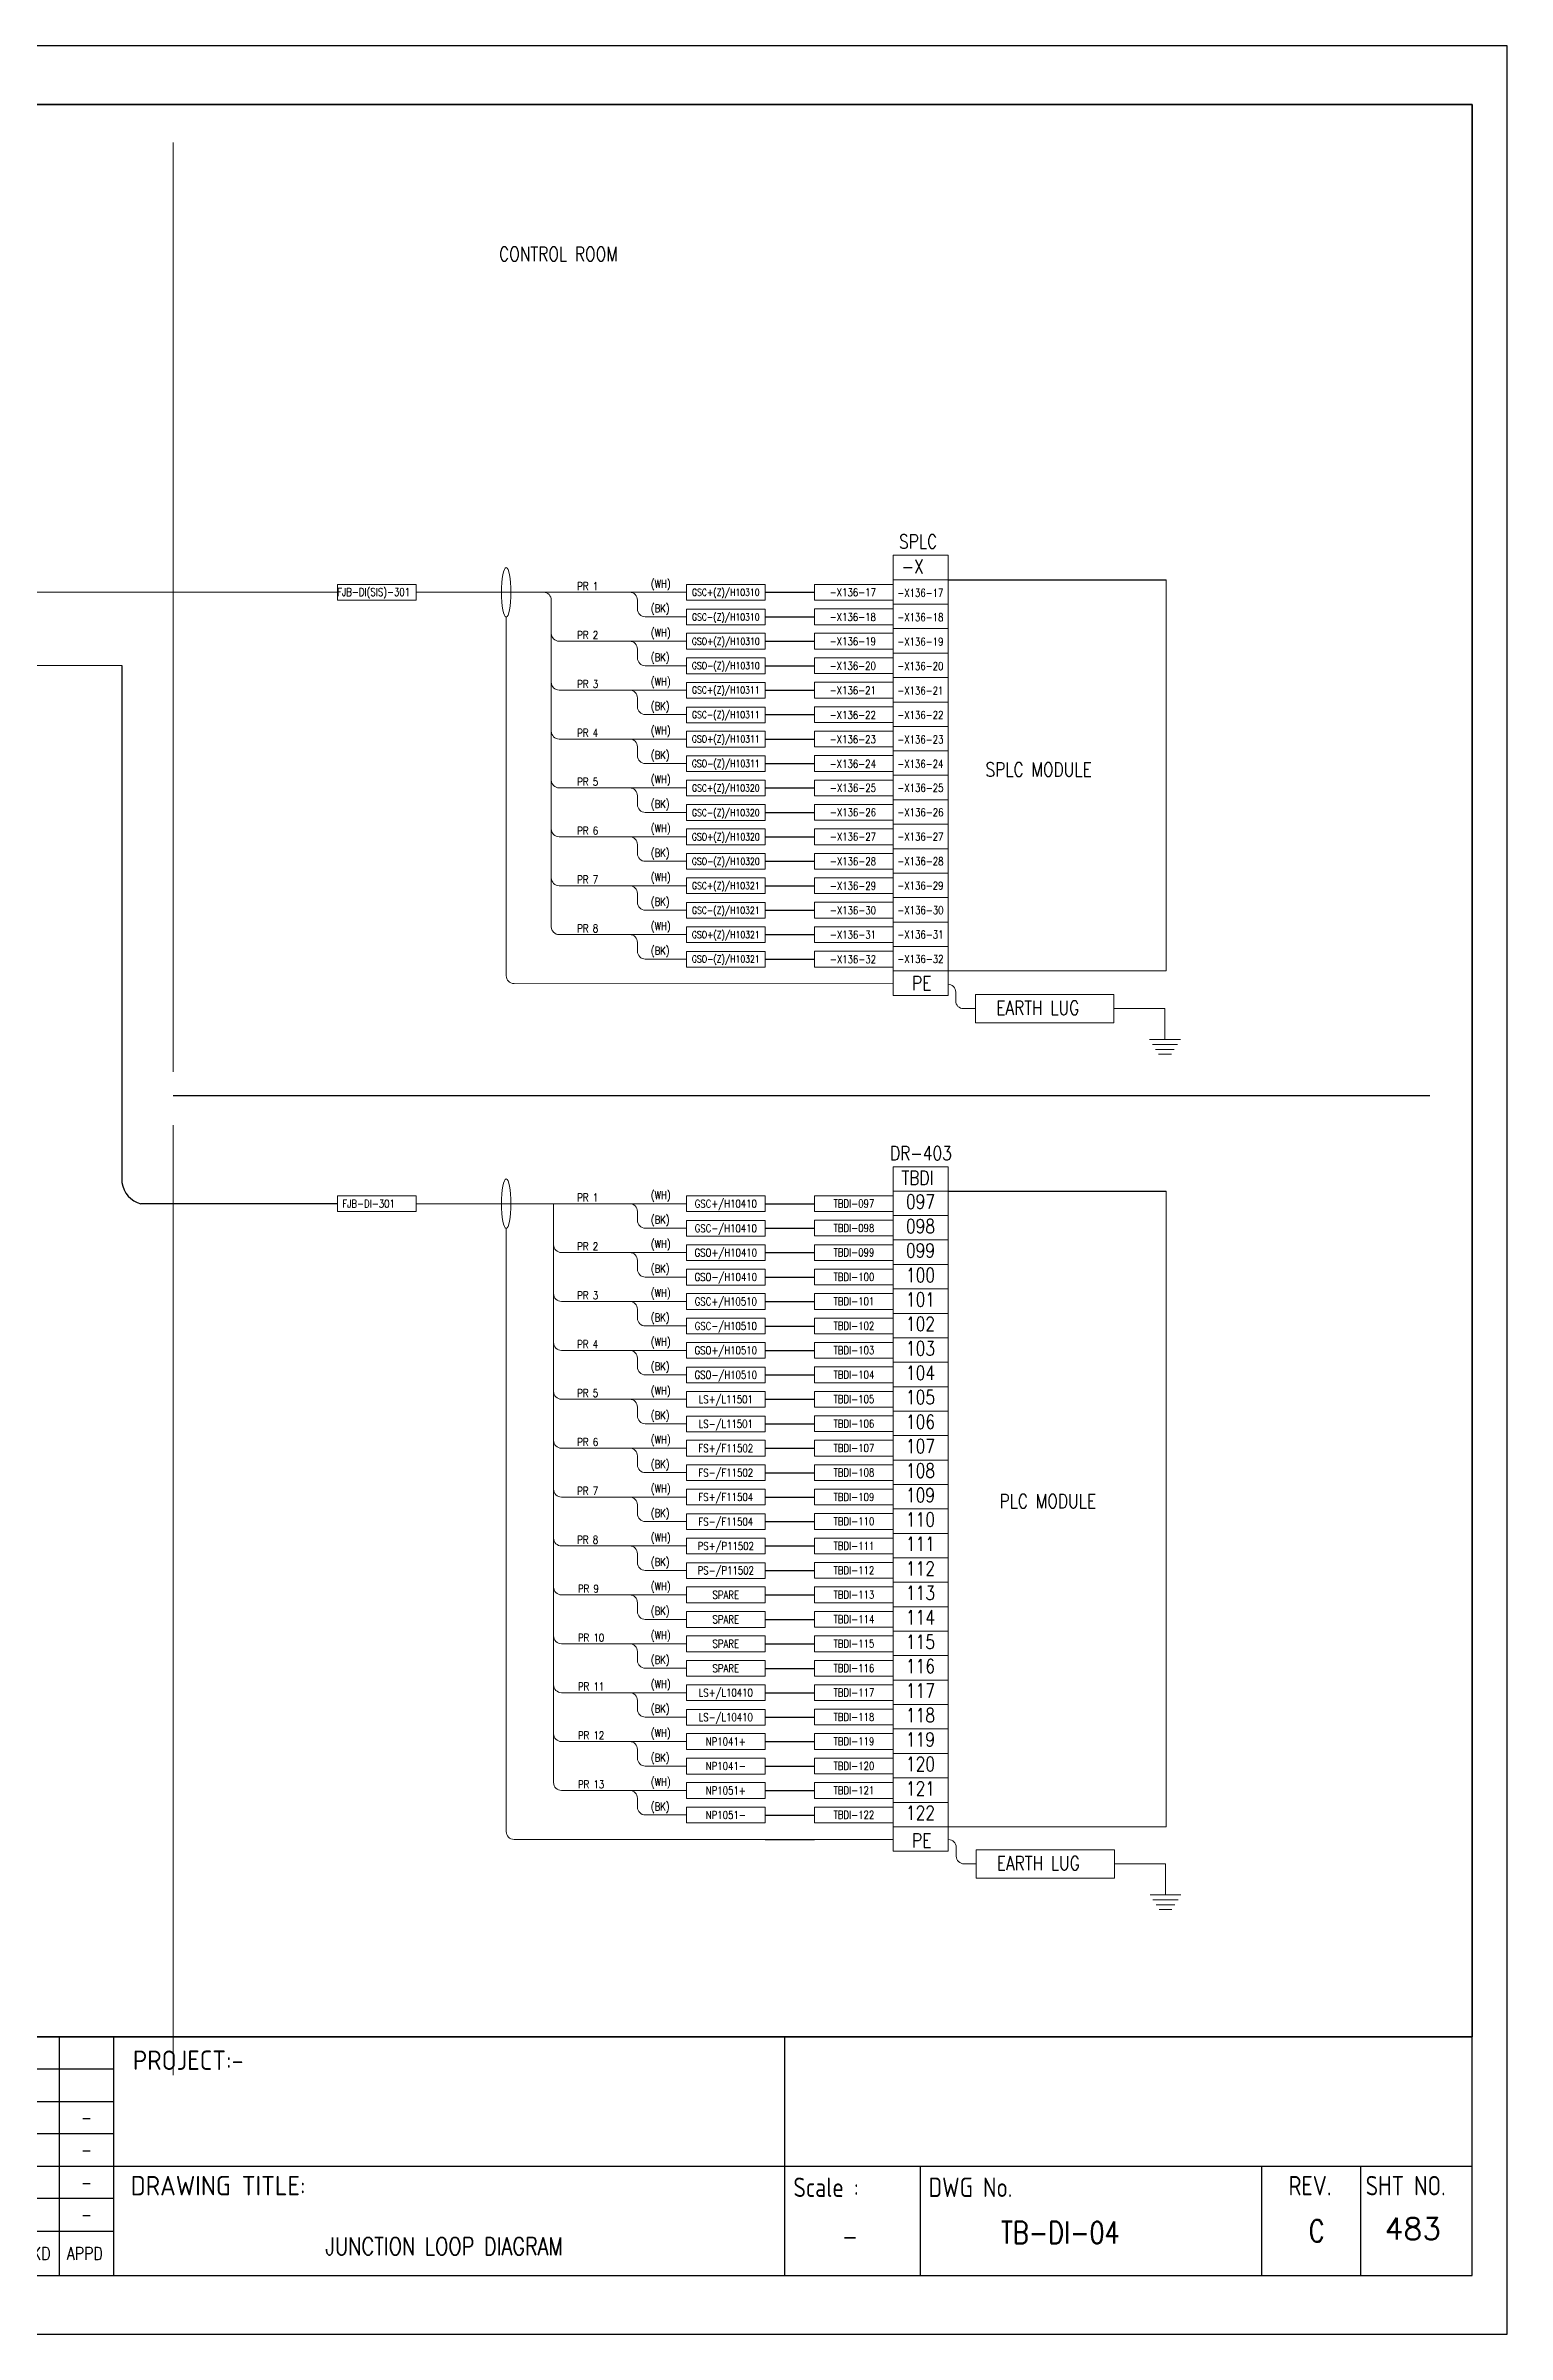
# Model space of a CAD drawing. Header units: millimetres. Extents: x -14942 to 24072, y -50285 to 2207.
# Drawn here: x 1256.9 to 1443.7, y -7411.4 to -7118.9 of the extents above; entities that cross this region are included whole.
import ezdxf
from ezdxf.enums import TextEntityAlignment as Align

# ---------------------------------------------------------------- set-up
doc = ezdxf.new("R2010")
doc.units = ezdxf.units.MM
doc.header["$MEASUREMENT"] = 0
doc.layers.get('0').update_dxf_attribs({"linetype": 'CONTINUOUS'})
for name, color, linetype in [('BEAM', 3, 'CONTINUOUS'), ('INSTRUMENT', 1, 'CONTINUOUS'), ('TEXT', 2, 'CONTINUOUS')]:
    doc.layers.add(name, color=color, linetype=linetype)
doc.styles.add('52049_PAPER A4$0$ISO Proportional', font='isocp.shx')
doc.styles.add('52049_PAPER A4$0$ROMANS', font='isocp.shx')
doc.styles.add('52049_PAPER A4$0$Romans-title', font='romans.shx')
doc.styles.add('ROMANS', font='romans')

# ---------------------------------------------------------------- blocks, each defined once
blk = doc.blocks.new('FJB')
at = {"color": 3}
for p, q in [((-415.5, 38.01), (-4.5, 38.01)), ((-185.05, 7.5), (-185.05, 38.01)), ((-178.16, 38.01), (-178.16, 7.5)), ((-92.38, 38.01), (-92.38, 7.5)), ((-178.16, 21.46), (-4.5, 21.46)), ((-75.06, 21.46), (-75.06, 7.5)), ((-31.4, 21.46), (-31.4, 7.5)), ((-18.75, 21.46), (-18.75, 7.5)), ((-265.75, 13.19), (-178.16, 13.19))]:
    blk.add_line(p, q, dxfattribs=at)
at = {"color": 7}
for p, q in [((-4.5, 38.01), (-96.38, 38.01)), ((-92.38, 38.01), (-92.38, 19.85))]:
    blk.add_line(p, q, dxfattribs=at)
at = {"color": 1}
for p, q in [((-178.16, 33.87), (-265.75, 33.87)), ((-265.75, 29.74), (-178.16, 29.74)), ((-178.16, 25.6), (-265.75, 25.6)), ((-265.75, 21.46), (-178.16, 21.46)), ((-178.16, 17.33), (-265.75, 17.33))]:
    blk.add_line(p, q, dxfattribs=at)
at = {"color": 7}
blk.add_lwpolyline([(0, 0), (0, 292.5), (-423, 292.5), (-423, 0)], close=True, dxfattribs=at)
blk.add_lwpolyline([(-415.5, 285), (-4.5, 285), (-4.5, 38.01), (-415.5, 38.01)], close=True)
at = {"color": 3}
blk.add_lwpolyline([(-4.5, 7.5), (-4.5, 285), (-415.5, 285), (-415.5, 7.5)], close=True, dxfattribs=at)
at = {"color": 2, "style": '52049_PAPER A4$0$ISO Proportional'}
for s, height, p in [('PROJECT:-', 2.482, (-168.61, 35.02)), ('DRAWING TITLE:', 2.4821, (-164.78, 18.99))]:
    blk.add_text(s, height=height, dxfattribs=at).set_placement(p, align=Align.MIDDLE_CENTER)
at = {"color": 2}
for s, height, style, width, p in [('-', 1.5, '52049_PAPER A4$0$Romans-title', 0.8, (-181.6, 27.67)), ('-', 1.5, '52049_PAPER A4$0$Romans-title', 0.8, (-181.6, 23.53)), ('-', 1.5, '52049_PAPER A4$0$Romans-title', 0.8, (-181.6, 19.39)), ('Scale :', 2.482, '52049_PAPER A4$0$ROMANS', 0.9, (-87.06, 18.78)), ('DWG No.', 2.482, '52049_PAPER A4$0$ROMANS', 0.9, (-68.61, 18.78)), ('REV.', 2.482, '52049_PAPER A4$0$ROMANS', 0.9, (-25.21, 18.99)), ('SHT NO.', 2.482, '52049_PAPER A4$0$ROMANS', 0.9, (-12.98, 18.99)), ('-', 1.5, '52049_PAPER A4$0$Romans-title', 0.8, (-181.6, 15.26)), ('-', 2.25, '52049_PAPER A4$0$Romans-title', 0.8, (-84, 12.48)), ('C', 2.8, '52049_PAPER A4$0$Romans-title', 0.8, (-24.36, 13.21))]:
    blk.add_text(s, height=height, dxfattribs=dict(at, style=style, width=width)).set_placement(p, align=Align.MIDDLE_CENTER)
at = {"color": 2, "style": '52049_PAPER A4$0$Romans-title', "width": 0.8}
for s, p in [('CHKD', (-191.03, 9.49)), ('APPD', (-184.14, 9.49))]:
    blk.add_text(s, height=1.655, dxfattribs=at).set_placement(p)
at = {"layer": 'TEXT', "style": 'ROMANS', "width": 0.8}
blk.add_text('JUNCTION LOOP DIAGRAM ', height=2.25, dxfattribs=at).set_placement((-135.27, 11.24), align=Align.MIDDLE_CENTER)

msp = doc.modelspace()

# ---------------------------------------------------------------- linework, layer by layer
at = {"layer": 'BEAM', "color": 7, "lineweight": 13, "ltscale": 0.3}
for p, q in [((1273.14, -7250.05), (1273.14, -7131.27)), ((1273.14, -7378.29), (1273.14, -7256.85))]:
    msp.add_line(p, q, dxfattribs=at)
at = {"layer": 'INSTRUMENT', "color": 7, "lineweight": 13}
for p, q in [((1365.19, -7184.03), (1372.22, -7184.03)), ((1365.19, -7187.15), (1365.19, -7184.03)), ((1372.22, -7187.15), (1372.22, -7184.03)), ((1217.62, -7188.74), (1294.18, -7188.74)), ((1338.78, -7188.76), (1304.21, -7188.76)), ((1338.78, -7188.76), (1326.17, -7188.76)), ((1365.19, -7187.15), (1372.22, -7187.15)), ((1365.19, -7187.15), (1365.19, -7237.15)), ((1372.22, -7187.15), (1365.19, -7187.15)), ((1315.73, -7191.92), (1315.73, -7237.76)), ((1321.5, -7189.76), (1321.5, -7231.51)), ((1332.51, -7190.89), (1332.51, -7189.76)), ((1338.78, -7191.89), (1333.51, -7191.89)), ((1372.22, -7190.28), (1365.19, -7190.28)), ((1338.78, -7195.01), (1322.5, -7195.01)), ((1365.19, -7193.4), (1372.22, -7193.4)), ((1372.22, -7193.4), (1365.19, -7193.4)), ((1217.62, -7198.12), (1266.61, -7198.12)), ((1332.51, -7197.14), (1332.51, -7196.01)), ((1338.78, -7198.14), (1333.51, -7198.14)), ((1372.22, -7196.53), (1365.19, -7196.53)), ((1338.78, -7201.26), (1322.5, -7201.26)), ((1365.19, -7199.65), (1372.22, -7199.65)), ((1372.22, -7199.65), (1365.19, -7199.65)), ((1332.51, -7203.39), (1332.51, -7202.26)), ((1372.22, -7202.78), (1365.19, -7202.78)), ((1338.78, -7204.39), (1333.51, -7204.39)), ((1372.22, -7205.9), (1365.19, -7205.9)), ((1365.19, -7205.9), (1372.22, -7205.9)), ((1338.78, -7207.51), (1322.5, -7207.51)), ((1332.51, -7209.64), (1332.51, -7208.51)), ((1372.22, -7209.03), (1365.19, -7209.03)), ((1338.78, -7210.64), (1333.51, -7210.64)), ((1365.19, -7212.15), (1372.22, -7212.15)), ((1372.22, -7212.15), (1365.19, -7212.15)), ((1338.78, -7213.76), (1322.5, -7213.76)), ((1332.51, -7215.89), (1332.51, -7214.76)), ((1372.22, -7215.28), (1365.19, -7215.28)), ((1338.78, -7216.89), (1333.51, -7216.89)), ((1372.22, -7218.4), (1365.19, -7218.4)), ((1365.19, -7218.4), (1372.22, -7218.4)), ((1338.78, -7220.01), (1322.5, -7220.01)), ((1332.51, -7222.14), (1332.51, -7221.01)), ((1372.22, -7221.53), (1365.19, -7221.53)), ((1338.78, -7223.14), (1333.51, -7223.14)), ((1372.22, -7224.65), (1365.19, -7224.65)), ((1365.19, -7224.65), (1372.22, -7224.65)), ((1338.78, -7226.26), (1322.5, -7226.26)), ((1332.51, -7228.39), (1332.51, -7227.26)), ((1338.78, -7229.39), (1333.51, -7229.39)), ((1372.22, -7227.78), (1365.19, -7227.78)), ((1338.78, -7232.51), (1322.5, -7232.51)), ((1332.51, -7234.64), (1332.51, -7233.51)), ((1365.19, -7230.9), (1372.22, -7230.9)), ((1372.22, -7230.9), (1365.19, -7230.9)), ((1338.78, -7235.64), (1333.51, -7235.64)), ((1365.19, -7234.03), (1372.22, -7234.03)), ((1372.22, -7234.03), (1365.19, -7234.03)), ((1365.19, -7237.15), (1365.19, -7234.03)), ((1365.19, -7238.72), (1316.73, -7238.76)), ((1365.19, -7237.15), (1372.22, -7237.15)), ((1365.19, -7237.15), (1365.19, -7240.28)), ((1372.22, -7237.15), (1365.19, -7237.15)), ((1372.22, -7237.15), (1372.22, -7240.28)), ((1372.22, -7240.28), (1365.19, -7240.28)), ((1373.19, -7240.97), (1373.19, -7239.85)), ((1374.19, -7241.97), (1375.74, -7241.97)), ((1375.74, -7240.15), (1393.4, -7240.15)), ((1375.74, -7243.78), (1375.74, -7240.15)), ((1393.4, -7240.15), (1393.4, -7243.78)), ((1393.4, -7241.97), (1399.94, -7241.97)), ((1399.94, -7241.97), (1399.94, -7245.93)), ((1393.4, -7243.78), (1375.74, -7243.78)), ((1397.97, -7245.93), (1397.97, -7245.93)), ((1397.97, -7245.93), (1399.94, -7245.93)), ((1398.34, -7246.54), (1399.94, -7246.54)), ((1398.75, -7247.2), (1399.94, -7247.2)), ((1399.12, -7247.81), (1399.94, -7247.81)), ((1399.94, -7245.93), (1401.92, -7245.93)), ((1399.94, -7245.93), (1399.94, -7245.93)), ((1399.94, -7246.54), (1401.54, -7246.54)), ((1399.94, -7247.2), (1401.13, -7247.2)), ((1399.94, -7247.81), (1400.76, -7247.81)), ((1365.19, -7262.17), (1372.22, -7262.17)), ((1365.19, -7265.29), (1365.19, -7262.17)), ((1372.22, -7265.29), (1372.22, -7262.17)), ((1365.19, -7265.29), (1372.22, -7265.29)), ((1365.19, -7265.29), (1365.19, -7346.54)), ((1372.22, -7265.29), (1365.19, -7265.29)), ((1338.78, -7266.9), (1304.21, -7266.9)), ((1321.79, -7266.9), (1321.79, -7340.9)), ((1332.51, -7269.03), (1332.51, -7267.9)), ((1372.22, -7268.42), (1365.19, -7268.42)), ((1315.73, -7270.06), (1315.73, -7347.15)), ((1338.78, -7270.03), (1333.51, -7270.03)), ((1365.19, -7271.54), (1372.22, -7271.54)), ((1372.22, -7271.54), (1365.19, -7271.54)), ((1338.78, -7273.15), (1322.79, -7273.15)), ((1332.51, -7275.28), (1332.51, -7274.15)), ((1338.78, -7276.28), (1333.51, -7276.28)), ((1372.22, -7274.67), (1365.19, -7274.67)), ((1338.78, -7279.4), (1322.79, -7279.4)), ((1365.19, -7277.79), (1372.22, -7277.79)), ((1372.22, -7277.79), (1365.19, -7277.79)), ((1332.51, -7281.53), (1332.51, -7280.4)), ((1338.78, -7282.53), (1333.51, -7282.53)), ((1372.22, -7280.92), (1365.19, -7280.92)), ((1338.78, -7285.65), (1322.79, -7285.65)), ((1372.22, -7284.04), (1365.19, -7284.04)), ((1365.19, -7284.04), (1372.22, -7284.04)), ((1332.51, -7287.78), (1332.51, -7286.65)), ((1338.78, -7288.78), (1333.51, -7288.78)), ((1372.22, -7287.17), (1365.19, -7287.17)), ((1338.78, -7291.9), (1322.79, -7291.9)), ((1365.19, -7290.29), (1372.22, -7290.29)), ((1372.22, -7290.29), (1365.19, -7290.29)), ((1332.51, -7294.03), (1332.51, -7292.9)), ((1372.22, -7293.42), (1365.19, -7293.42)), ((1338.78, -7295.03), (1333.51, -7295.03)), ((1372.22, -7296.54), (1365.19, -7296.54)), ((1365.19, -7296.54), (1372.22, -7296.54)), ((1338.78, -7298.15), (1322.79, -7298.15)), ((1332.51, -7300.28), (1332.51, -7299.15)), ((1372.22, -7299.67), (1365.19, -7299.67)), ((1338.78, -7301.28), (1333.51, -7301.28)), ((1372.22, -7302.79), (1365.19, -7302.79)), ((1365.19, -7302.79), (1372.22, -7302.79)), ((1338.78, -7304.4), (1322.79, -7304.4)), ((1332.51, -7306.53), (1332.51, -7305.4)), ((1372.22, -7305.92), (1365.19, -7305.92)), ((1338.78, -7307.53), (1333.51, -7307.53)), ((1365.19, -7309.04), (1372.22, -7309.04)), ((1372.22, -7309.04), (1365.19, -7309.04)), ((1338.78, -7310.65), (1322.79, -7310.65)), ((1332.51, -7312.78), (1332.51, -7311.65)), ((1365.19, -7312.17), (1372.22, -7312.17)), ((1372.22, -7312.17), (1365.19, -7312.17)), ((1338.78, -7313.78), (1333.51, -7313.78)), ((1365.19, -7315.29), (1372.22, -7315.29)), ((1365.19, -7315.29), (1372.22, -7315.29)), ((1372.22, -7315.29), (1365.19, -7315.29)), ((1338.78, -7316.9), (1322.79, -7316.9)), ((1332.51, -7319.03), (1332.51, -7317.9)), ((1338.78, -7320.03), (1333.51, -7320.03)), ((1372.22, -7318.42), (1365.19, -7318.42)), ((1338.78, -7323.15), (1322.79, -7323.15)), ((1332.51, -7325.28), (1332.51, -7324.15)), ((1365.19, -7321.54), (1372.22, -7321.54)), ((1372.22, -7321.54), (1365.19, -7321.54)), ((1338.78, -7326.28), (1333.51, -7326.28)), ((1372.22, -7324.67), (1365.19, -7324.67)), ((1338.78, -7329.4), (1322.79, -7329.4)), ((1372.22, -7327.79), (1365.19, -7327.79)), ((1365.19, -7327.79), (1372.22, -7327.79)), ((1372.22, -7327.79), (1365.19, -7327.79)), ((1332.51, -7331.53), (1332.51, -7330.4)), ((1338.78, -7332.53), (1333.51, -7332.53)), ((1372.22, -7330.92), (1365.19, -7330.92)), ((1338.78, -7335.65), (1322.79, -7335.65)), ((1365.19, -7334.04), (1372.22, -7334.04)), ((1372.22, -7334.04), (1365.19, -7334.04)), ((1332.51, -7337.78), (1332.51, -7336.65)), ((1338.78, -7338.78), (1333.51, -7338.78)), ((1372.22, -7337.17), (1365.19, -7337.17)), ((1372.22, -7340.29), (1365.19, -7340.29)), ((1365.19, -7340.29), (1372.22, -7340.29)), ((1372.22, -7340.29), (1365.19, -7340.29)), ((1338.78, -7341.9), (1322.79, -7341.9)), ((1332.51, -7344.03), (1332.51, -7342.9)), ((1372.22, -7343.42), (1365.19, -7343.42)), ((1338.78, -7345.03), (1333.51, -7345.03)), ((1372.22, -7346.54), (1365.19, -7346.54)), ((1365.19, -7346.54), (1372.22, -7346.54)), ((1365.19, -7346.54), (1372.22, -7346.54)), ((1372.22, -7346.54), (1365.19, -7346.54)), ((1365.19, -7346.54), (1365.19, -7349.67)), ((1372.22, -7346.54), (1365.19, -7346.54)), ((1372.22, -7346.54), (1365.19, -7346.54)), ((1372.22, -7346.54), (1365.19, -7346.54)), ((1372.22, -7346.54), (1372.22, -7349.67)), ((1365.19, -7348.15), (1316.73, -7348.15)), ((1372.22, -7349.67), (1365.19, -7349.67)), ((1373.26, -7350.29), (1373.26, -7349.17)), ((1375.81, -7349.47), (1393.47, -7349.47)), ((1375.81, -7353.1), (1375.81, -7349.47)), ((1393.47, -7349.47), (1393.47, -7353.1)), ((1374.26, -7351.29), (1375.81, -7351.29)), ((1393.47, -7353.1), (1375.81, -7353.1)), ((1393.47, -7351.29), (1400.01, -7351.29)), ((1400.01, -7351.29), (1400.01, -7355.25)), ((1398.04, -7355.25), (1398.04, -7355.25)), ((1398.04, -7355.25), (1400.01, -7355.25)), ((1398.41, -7355.86), (1400.01, -7355.86)), ((1400.01, -7355.25), (1401.98, -7355.25)), ((1400.01, -7355.25), (1400.01, -7355.25)), ((1400.01, -7355.86), (1401.61, -7355.86)), ((1398.82, -7356.52), (1400.01, -7356.52)), ((1399.19, -7357.13), (1400.01, -7357.13)), ((1400.01, -7356.52), (1401.2, -7356.52)), ((1400.01, -7357.13), (1400.83, -7357.13))]:
    msp.add_line(p, q, dxfattribs=at)
at = {"layer": 'INSTRUMENT', "color": 7}
for p, q in [((1348.82, -7188.76), (1355.16, -7188.76)), ((1372.22, -7187.15), (1400.08, -7187.15)), ((1348.82, -7191.89), (1355.16, -7191.89)), ((1348.82, -7195.01), (1355.16, -7195.01)), ((1266.61, -7198.12), (1266.61, -7264.2)), ((1348.82, -7198.14), (1355.16, -7198.14)), ((1348.82, -7201.26), (1355.16, -7201.26)), ((1348.82, -7204.39), (1355.16, -7204.39)), ((1348.82, -7207.51), (1355.16, -7207.51)), ((1348.82, -7210.64), (1355.16, -7210.64)), ((1348.82, -7213.76), (1355.16, -7213.76)), ((1348.82, -7216.89), (1355.16, -7216.89)), ((1348.82, -7220.01), (1355.16, -7220.01)), ((1348.82, -7223.14), (1355.16, -7223.14)), ((1348.82, -7226.26), (1355.16, -7226.26)), ((1348.82, -7229.39), (1355.16, -7229.39)), ((1348.82, -7232.51), (1355.16, -7232.51)), ((1348.82, -7235.64), (1355.16, -7235.64)), ((1273.14, -7253.07), (1433.78, -7253.07)), ((1372.22, -7265.29), (1400.08, -7265.29)), ((1294.18, -7266.9), (1269.04, -7266.9)), ((1348.82, -7266.9), (1355.16, -7266.9)), ((1348.82, -7270.04), (1355.16, -7270.04)), ((1348.82, -7273.15), (1355.16, -7273.15)), ((1348.82, -7276.29), (1355.16, -7276.29)), ((1348.82, -7279.4), (1355.16, -7279.4)), ((1348.82, -7282.54), (1355.16, -7282.54)), ((1348.82, -7285.65), (1355.16, -7285.65)), ((1348.82, -7288.79), (1355.16, -7288.79)), ((1348.82, -7291.9), (1355.16, -7291.9)), ((1348.82, -7295.04), (1355.16, -7295.04)), ((1348.82, -7298.15), (1355.16, -7298.15)), ((1348.82, -7301.29), (1355.16, -7301.29)), ((1348.82, -7304.4), (1355.16, -7304.4)), ((1348.82, -7307.54), (1355.16, -7307.54)), ((1348.82, -7310.65), (1355.16, -7310.65)), ((1348.82, -7313.79), (1355.16, -7313.79)), ((1348.82, -7316.9), (1355.16, -7316.9)), ((1348.82, -7320.04), (1355.16, -7320.04)), ((1348.82, -7323.15), (1355.16, -7323.15)), ((1348.82, -7326.29), (1355.16, -7326.29)), ((1348.82, -7329.4), (1355.16, -7329.4)), ((1348.82, -7332.54), (1355.16, -7332.54)), ((1348.82, -7335.65), (1355.16, -7335.65)), ((1348.82, -7338.79), (1355.16, -7338.79)), ((1348.82, -7341.9), (1355.16, -7341.9)), ((1348.82, -7345.04), (1355.16, -7345.04)), ((1348.82, -7348.15), (1355.16, -7348.15))]:
    msp.add_line(p, q, dxfattribs=at)
at = {"layer": 'INSTRUMENT', "color": 7, "lineweight": 13}
for points in [[(1028.19, -7126.4), (1439.19, -7126.4), (1439.19, -7373.39), (1028.19, -7373.39)], [(1294.18, -7187.75), (1304.21, -7187.75), (1304.21, -7189.77), (1294.18, -7189.77)], [(1338.78, -7187.75), (1348.82, -7187.75), (1348.82, -7189.77), (1338.78, -7189.77)], [(1355.16, -7187.75), (1365.19, -7187.75), (1365.19, -7189.77), (1355.16, -7189.77)], [(1338.78, -7190.9), (1348.82, -7190.9), (1348.82, -7192.91), (1338.78, -7192.91)], [(1355.16, -7190.88), (1365.19, -7190.88), (1365.19, -7192.9), (1355.16, -7192.9)], [(1338.78, -7194), (1348.82, -7194), (1348.82, -7196.02), (1338.78, -7196.02)], [(1355.16, -7194), (1365.19, -7194), (1365.19, -7196.02), (1355.16, -7196.02)], [(1338.78, -7197.15), (1348.82, -7197.15), (1348.82, -7199.16), (1338.78, -7199.16)], [(1355.16, -7197.13), (1365.19, -7197.13), (1365.19, -7199.15), (1355.16, -7199.15)], [(1338.78, -7200.27), (1348.82, -7200.27), (1348.82, -7202.29), (1338.78, -7202.29)], [(1355.16, -7200.25), (1365.19, -7200.25), (1365.19, -7202.27), (1355.16, -7202.27)], [(1338.78, -7203.42), (1348.82, -7203.42), (1348.82, -7205.43), (1338.78, -7205.43)], [(1355.16, -7203.38), (1365.19, -7203.38), (1365.19, -7205.4), (1355.16, -7205.4)], [(1338.78, -7206.52), (1348.82, -7206.52), (1348.82, -7208.54), (1338.78, -7208.54)], [(1355.16, -7206.5), (1365.19, -7206.5), (1365.19, -7208.52), (1355.16, -7208.52)], [(1338.78, -7209.67), (1348.82, -7209.67), (1348.82, -7211.68), (1338.78, -7211.68)], [(1355.16, -7209.63), (1365.19, -7209.63), (1365.19, -7211.65), (1355.16, -7211.65)], [(1338.78, -7212.75), (1348.82, -7212.75), (1348.82, -7214.77), (1338.78, -7214.77)], [(1355.16, -7212.75), (1365.19, -7212.75), (1365.19, -7214.77), (1355.16, -7214.77)], [(1338.78, -7215.9), (1348.82, -7215.9), (1348.82, -7217.91), (1338.78, -7217.91)], [(1355.16, -7215.88), (1365.19, -7215.88), (1365.19, -7217.9), (1355.16, -7217.9)], [(1338.78, -7219), (1348.82, -7219), (1348.82, -7221.02), (1338.78, -7221.02)], [(1355.16, -7219), (1365.19, -7219), (1365.19, -7221.02), (1355.16, -7221.02)], [(1338.78, -7222.15), (1348.82, -7222.15), (1348.82, -7224.16), (1338.78, -7224.16)], [(1355.16, -7222.13), (1365.19, -7222.13), (1365.19, -7224.15), (1355.16, -7224.15)], [(1338.78, -7225.25), (1348.82, -7225.25), (1348.82, -7227.27), (1338.78, -7227.27)], [(1355.16, -7225.25), (1365.19, -7225.25), (1365.19, -7227.27), (1355.16, -7227.27)], [(1338.78, -7228.4), (1348.82, -7228.4), (1348.82, -7230.41), (1338.78, -7230.41)], [(1355.16, -7228.38), (1365.19, -7228.38), (1365.19, -7230.4), (1355.16, -7230.4)], [(1338.78, -7231.5), (1348.82, -7231.5), (1348.82, -7233.52), (1338.78, -7233.52)], [(1355.16, -7231.5), (1365.19, -7231.5), (1365.19, -7233.52), (1355.16, -7233.52)], [(1338.78, -7234.65), (1348.82, -7234.65), (1348.82, -7236.66), (1338.78, -7236.66)], [(1355.16, -7234.63), (1365.19, -7234.63), (1365.19, -7236.65), (1355.16, -7236.65)], [(1294.18, -7265.89), (1304.21, -7265.89), (1304.21, -7267.91), (1294.18, -7267.91)], [(1338.78, -7265.89), (1348.82, -7265.89), (1348.82, -7267.91), (1338.78, -7267.91)], [(1355.16, -7265.89), (1365.19, -7265.89), (1365.19, -7267.91), (1355.16, -7267.91)], [(1338.78, -7269.04), (1348.82, -7269.04), (1348.82, -7271.05), (1338.78, -7271.05)], [(1355.16, -7269.02), (1365.19, -7269.02), (1365.19, -7271.03), (1355.16, -7271.03)], [(1338.78, -7272.14), (1348.82, -7272.14), (1348.82, -7274.16), (1338.78, -7274.16)], [(1355.16, -7272.14), (1365.19, -7272.14), (1365.19, -7274.16), (1355.16, -7274.16)], [(1338.78, -7275.29), (1348.82, -7275.29), (1348.82, -7277.3), (1338.78, -7277.3)], [(1355.16, -7275.27), (1365.19, -7275.27), (1365.19, -7277.28), (1355.16, -7277.28)], [(1338.78, -7278.39), (1348.82, -7278.39), (1348.82, -7280.41), (1338.78, -7280.41)], [(1355.16, -7278.39), (1365.19, -7278.39), (1365.19, -7280.41), (1355.16, -7280.41)], [(1338.78, -7281.54), (1348.82, -7281.54), (1348.82, -7283.55), (1338.78, -7283.55)], [(1355.16, -7281.52), (1365.19, -7281.52), (1365.19, -7283.53), (1355.16, -7283.53)], [(1338.78, -7284.64), (1348.82, -7284.64), (1348.82, -7286.66), (1338.78, -7286.66)], [(1355.16, -7284.64), (1365.19, -7284.64), (1365.19, -7286.66), (1355.16, -7286.66)], [(1338.78, -7287.79), (1348.82, -7287.79), (1348.82, -7289.8), (1338.78, -7289.8)], [(1355.16, -7287.77), (1365.19, -7287.77), (1365.19, -7289.78), (1355.16, -7289.78)], [(1338.78, -7290.89), (1348.82, -7290.89), (1348.82, -7292.91), (1338.78, -7292.91)], [(1355.16, -7290.89), (1365.19, -7290.89), (1365.19, -7292.91), (1355.16, -7292.91)], [(1338.78, -7294.04), (1348.82, -7294.04), (1348.82, -7296.05), (1338.78, -7296.05)], [(1355.16, -7294.02), (1365.19, -7294.02), (1365.19, -7296.03), (1355.16, -7296.03)], [(1338.78, -7297.14), (1348.82, -7297.14), (1348.82, -7299.16), (1338.78, -7299.16)], [(1355.16, -7297.14), (1365.19, -7297.14), (1365.19, -7299.16), (1355.16, -7299.16)], [(1338.78, -7300.29), (1348.82, -7300.29), (1348.82, -7302.3), (1338.78, -7302.3)], [(1355.16, -7300.27), (1365.19, -7300.27), (1365.19, -7302.28), (1355.16, -7302.28)], [(1338.78, -7303.39), (1348.82, -7303.39), (1348.82, -7305.41), (1338.78, -7305.41)], [(1355.16, -7303.39), (1365.19, -7303.39), (1365.19, -7305.41), (1355.16, -7305.41)], [(1338.78, -7306.54), (1348.82, -7306.54), (1348.82, -7308.55), (1338.78, -7308.55)], [(1355.16, -7306.52), (1365.19, -7306.52), (1365.19, -7308.53), (1355.16, -7308.53)], [(1338.78, -7309.64), (1348.82, -7309.64), (1348.82, -7311.66), (1338.78, -7311.66)], [(1355.16, -7309.64), (1365.19, -7309.64), (1365.19, -7311.66), (1355.16, -7311.66)], [(1338.78, -7312.79), (1348.82, -7312.79), (1348.82, -7314.8), (1338.78, -7314.8)], [(1355.16, -7312.77), (1365.19, -7312.77), (1365.19, -7314.78), (1355.16, -7314.78)], [(1338.78, -7315.89), (1348.82, -7315.89), (1348.82, -7317.91), (1338.78, -7317.91)], [(1355.16, -7315.89), (1365.19, -7315.89), (1365.19, -7317.91), (1355.16, -7317.91)], [(1338.78, -7319.04), (1348.82, -7319.04), (1348.82, -7321.05), (1338.78, -7321.05)], [(1355.16, -7319.02), (1365.19, -7319.02), (1365.19, -7321.03), (1355.16, -7321.03)], [(1338.78, -7322.14), (1348.82, -7322.14), (1348.82, -7324.16), (1338.78, -7324.16)], [(1355.16, -7322.14), (1365.19, -7322.14), (1365.19, -7324.16), (1355.16, -7324.16)], [(1338.78, -7325.29), (1348.82, -7325.29), (1348.82, -7327.3), (1338.78, -7327.3)], [(1355.16, -7325.27), (1365.19, -7325.27), (1365.19, -7327.28), (1355.16, -7327.28)], [(1338.78, -7328.39), (1348.82, -7328.39), (1348.82, -7330.41), (1338.78, -7330.41)], [(1355.16, -7328.39), (1365.19, -7328.39), (1365.19, -7330.41), (1355.16, -7330.41)], [(1338.78, -7331.54), (1348.82, -7331.54), (1348.82, -7333.55), (1338.78, -7333.55)], [(1355.16, -7331.52), (1365.19, -7331.52), (1365.19, -7333.53), (1355.16, -7333.53)], [(1338.78, -7334.64), (1348.82, -7334.64), (1348.82, -7336.66), (1338.78, -7336.66)], [(1355.16, -7334.64), (1365.19, -7334.64), (1365.19, -7336.66), (1355.16, -7336.66)], [(1338.78, -7337.79), (1348.82, -7337.79), (1348.82, -7339.8), (1338.78, -7339.8)], [(1355.16, -7337.77), (1365.19, -7337.77), (1365.19, -7339.78), (1355.16, -7339.78)], [(1338.78, -7340.89), (1348.82, -7340.89), (1348.82, -7342.91), (1338.78, -7342.91)], [(1355.16, -7340.89), (1365.19, -7340.89), (1365.19, -7342.91), (1355.16, -7342.91)], [(1338.78, -7344.04), (1348.82, -7344.04), (1348.82, -7346.05), (1338.78, -7346.05)], [(1355.16, -7344.02), (1365.19, -7344.02), (1365.19, -7346.03), (1355.16, -7346.03)]]:
    msp.add_lwpolyline(points, close=True, dxfattribs=at)
for points in [[(1400.08, -7187.15), (1400.08, -7237.15), (1372.22, -7237.15), (1372.22, -7184.03)], [(1400.08, -7265.29), (1400.08, -7346.54), (1372.22, -7346.54), (1372.22, -7265.29)]]:
    msp.add_lwpolyline(points, dxfattribs=at)
for centre, start, end in [((1320.5, -7189.76), 0, 90), ((1331.51, -7189.76), 0, 90), ((1333.51, -7190.89), 180, 270), ((1322.5, -7194.01), 180, 270), ((1331.51, -7196.01), 0, 90), ((1333.51, -7197.14), 180, 270), ((1322.5, -7200.26), 180, 270), ((1331.51, -7202.26), 0, 90), ((1333.51, -7203.39), 180, 270), ((1322.5, -7206.51), 180, 270), ((1331.51, -7208.51), 0, 90), ((1333.51, -7209.64), 180, 270), ((1322.5, -7212.76), 180, 270), ((1331.51, -7214.76), 0, 90), ((1333.51, -7215.89), 180, 270), ((1322.5, -7219.01), 180, 270), ((1331.51, -7221.01), 0, 90), ((1333.51, -7222.14), 180, 270), ((1322.5, -7225.26), 180, 270), ((1331.51, -7227.26), 0, 90), ((1333.51, -7228.39), 180, 270), ((1322.5, -7231.51), 180, 270), ((1331.51, -7233.51), 0, 90), ((1333.51, -7234.64), 180, 270), ((1316.73, -7237.76), 180, 270), ((1372.19, -7239.85), 0, 90), ((1374.19, -7240.97), 180, 270), ((1331.51, -7267.9), 0, 90), ((1333.51, -7269.03), 180, 270), ((1322.79, -7272.15), 180, 270), ((1331.51, -7274.15), 0, 90), ((1333.51, -7275.28), 180, 270), ((1322.79, -7278.4), 180, 270), ((1331.51, -7280.4), 0, 90), ((1333.51, -7281.53), 180, 270), ((1322.79, -7284.65), 180, 270), ((1331.51, -7286.65), 0, 90), ((1333.51, -7287.78), 180, 270), ((1322.79, -7290.9), 180, 270), ((1331.51, -7292.9), 0, 90), ((1333.51, -7294.03), 180, 270), ((1322.79, -7297.15), 180, 270), ((1331.51, -7299.15), 0, 90), ((1333.51, -7300.28), 180, 270), ((1322.79, -7303.4), 180, 270), ((1331.51, -7305.4), 0, 90), ((1333.51, -7306.53), 180, 270), ((1322.79, -7309.65), 180, 270), ((1331.51, -7311.65), 0, 90), ((1333.51, -7312.78), 180, 270), ((1322.79, -7315.9), 180, 270), ((1331.51, -7317.9), 0, 90), ((1333.51, -7319.03), 180, 270), ((1322.79, -7322.15), 180, 270), ((1331.51, -7324.15), 0, 90), ((1333.51, -7325.28), 180, 270), ((1322.79, -7328.4), 180, 270), ((1331.51, -7330.4), 0, 90), ((1333.51, -7331.53), 180, 270), ((1322.79, -7334.65), 180, 270), ((1331.51, -7336.65), 0, 90), ((1333.51, -7337.78), 180, 270), ((1322.79, -7340.9), 180, 270), ((1331.51, -7342.9), 0, 90), ((1333.51, -7344.03), 180, 270), ((1316.73, -7347.15), 180, 270), ((1372.26, -7349.17), 0, 90), ((1374.26, -7350.29), 180, 270)]:
    msp.add_arc(centre, 1, start, end, dxfattribs=at)
at = {"layer": 'INSTRUMENT', "color": 7}
msp.add_arc((1269.85, -7263.73), 3.28, 188.3051, 255.5361, dxfattribs=at)
at = {"layer": 'INSTRUMENT', "color": 7, "lineweight": 13, "extrusion": (0, 0, -1)}
for centre in [(1315.73, -7188.76), (1315.73, -7266.9)]:
    msp.add_ellipse(centre, major_axis=(0, -3.16), ratio=0.189417, dxfattribs=at)

# ---------------------------------------------------------------- block references
at = {"layer": 'INSTRUMENT', "color": 7, "lineweight": 13}
msp.add_blockref('FJB', (1443.69, -7411.4), dxfattribs=at)

# ---------------------------------------------------------------- texts
at = {"layer": 'TEXT', "color": 7, "lineweight": 13, "style": 'ROMANS', "width": 0.8}
for s, height, p in [('CONTROL ROOM', 1.8, (1314.82, -7146.42)), ('-X', 1.8, (1366.26, -7186.37)), ('FJB-DI(SIS)-301', 1, (1294.12, -7189.23)), ('PR 1', 1, (1324.81, -7188.47)), ('(WH)', 1, (1334.22, -7188.17)), ('(BK)', 1, (1334.22, -7191.31)), ('PR 2', 1, (1324.81, -7194.72)), ('(WH)', 1, (1334.22, -7194.42)), ('(BK)', 1, (1334.22, -7197.56)), ('PR 3', 1, (1324.81, -7200.97)), ('(WH)', 1, (1334.22, -7200.67)), ('(BK)', 1, (1334.22, -7203.81)), ('PR 4', 1, (1324.81, -7207.22)), ('(WH)', 1, (1334.22, -7206.92)), ('(BK)', 1, (1334.22, -7210.06)), ('PR 5', 1, (1324.81, -7213.47)), ('(WH)', 1, (1334.22, -7213.17)), ('SPLC MODULE', 1.8, (1377, -7212.29)), ('(BK)', 1, (1334.22, -7216.31)), ('PR 6', 1, (1324.81, -7219.72)), ('(WH)', 1, (1334.22, -7219.42)), ('(BK)', 1, (1334.22, -7222.56)), ('(WH)', 1, (1334.22, -7225.67)), ('PR 7', 1, (1324.81, -7225.97)), ('(BK)', 1, (1334.22, -7228.81)), ('PR 8', 1, (1324.81, -7232.22)), ('(WH)', 1, (1334.22, -7231.92)), ('(BK)', 1, (1334.22, -7235.06)), ('PE', 1.8, (1367.61, -7239.63)), ('EARTH LUG', 1.8, (1378.37, -7242.76)), ('TBDI', 1.8, (1366.26, -7264.5)), ('PR 1', 1, (1324.81, -7266.61)), ('(WH)', 1, (1334.22, -7266.31)), ('FJB-DI-301', 1, (1294.78, -7267.39)), ('(BK)', 1, (1334.22, -7269.45)), ('(WH)', 1, (1334.22, -7272.56)), ('PR 2', 1, (1324.81, -7272.86)), ('(BK)', 1, (1334.22, -7275.7)), ('PR 3', 1, (1324.81, -7279.11)), ('(WH)', 1, (1334.22, -7278.81)), ('(BK)', 1, (1334.22, -7281.95)), ('PR 4', 1, (1324.81, -7285.36)), ('(WH)', 1, (1334.22, -7285.06)), ('(BK)', 1, (1334.22, -7288.2)), ('PR 5', 1, (1324.81, -7291.61)), ('(WH)', 1, (1334.22, -7291.31)), ('(BK)', 1, (1334.22, -7294.45)), ('PR 6', 1, (1324.81, -7297.86)), ('(WH)', 1, (1334.22, -7297.56)), ('(BK)', 1, (1334.22, -7300.7)), ('PR 7', 1, (1324.81, -7304.11)), ('(WH)', 1, (1334.22, -7303.81)), ('(BK)', 1, (1334.22, -7306.95)), ('PLC MODULE', 1.8, (1378.79, -7305.83)), ('PR 8', 1, (1324.81, -7310.36)), ('(WH)', 1, (1334.22, -7310.06)), ('(BK)', 1, (1334.22, -7313.2)), ('(WH)', 1, (1334.22, -7316.31)), ('PR 9', 1, (1324.9, -7316.61)), ('(BK)', 1, (1334.22, -7319.45)), ('PR 10', 1, (1324.9, -7322.86)), ('(WH)', 1, (1334.22, -7322.56)), ('(BK)', 1, (1334.22, -7325.7)), ('PR 11', 1, (1324.9, -7329.11)), ('(WH)', 1, (1334.22, -7328.81)), ('(BK)', 1, (1334.22, -7331.95)), ('PR 12', 1, (1324.9, -7335.36)), ('(WH)', 1, (1334.22, -7335.06)), ('(BK)', 1, (1334.22, -7338.2)), ('PR 13', 1, (1324.9, -7341.61)), ('(WH)', 1, (1334.22, -7341.31)), ('(BK)', 1, (1334.22, -7344.45)), ('PE', 1.8, (1367.61, -7349.19)), ('EARTH LUG', 1.8, (1378.44, -7352.08)), ('TB-DI-04', 2.8, (1378.97, -7399.81))]:
    msp.add_text(s, height=height, dxfattribs=at).set_placement(p)
for s, height, p in [('SPLC', 1.8, (1368.39, -7182.27)), ('GSC+(Z)/H10310', 0.9, (1343.8, -7188.76)), ('-X136-17', 1, (1360.04, -7188.77)), ('-X136-17', 1, (1368.67, -7188.82)), ('GSC-(Z)/H10310', 0.9, (1343.8, -7191.91)), ('-X136-18', 1, (1360.04, -7191.91)), ('-X136-18', 1, (1368.67, -7191.94)), ('GSO+(Z)/H10310', 0.9, (1343.8, -7195.01)), ('-X136-19', 1, (1360.04, -7195.02)), ('-X136-19', 1, (1368.67, -7195.07)), ('GSO-(Z)/H10310', 0.9, (1343.8, -7198.14)), ('-X136-20', 1, (1360.04, -7198.16)), ('-X136-20', 1, (1368.67, -7198.19)), ('GSC+(Z)/H10311', 0.9, (1343.8, -7201.26)), ('-X136-21', 1, (1360.04, -7201.29)), ('-X136-21', 1, (1368.67, -7201.32)), ('GSC-(Z)/H10311', 0.9, (1343.8, -7204.41)), ('-X136-22', 1, (1360.04, -7204.43)), ('-X136-22', 1, (1368.67, -7204.44)), ('GSO+(Z)/H10311', 0.9, (1343.8, -7207.51)), ('-X136-23', 1, (1360.04, -7207.54)), ('-X136-23', 1, (1368.67, -7207.57)), ('GSO-(Z)/H10311', 0.9, (1343.8, -7210.64)), ('-X136-24', 1, (1360.04, -7210.68)), ('-X136-24', 1, (1368.67, -7210.69)), ('GSC+(Z)/H10320', 0.9, (1343.8, -7213.76)), ('-X136-25', 1, (1360.06, -7213.75)), ('-X136-25', 1, (1368.68, -7213.75)), ('GSC-(Z)/H10320', 0.9, (1343.8, -7216.91)), ('-X136-26', 1, (1360.06, -7216.89)), ('-X136-26', 1, (1368.68, -7216.88)), ('GSO+(Z)/H10320', 0.9, (1343.8, -7220.01)), ('-X136-27', 1, (1360.06, -7220)), ('-X136-27', 1, (1368.68, -7220)), ('GSO-(Z)/H10320', 0.9, (1343.8, -7223.14)), ('-X136-28', 1, (1360.06, -7223.14)), ('-X136-28', 1, (1368.68, -7223.13)), ('GSC+(Z)/H10321', 0.9, (1343.8, -7226.26)), ('-X136-29', 1, (1360.06, -7226.27)), ('-X136-29', 1, (1368.68, -7226.25)), ('GSC-(Z)/H10321', 0.9, (1343.8, -7229.41)), ('-X136-30', 1, (1360.06, -7229.41)), ('-X136-30', 1, (1368.68, -7229.38)), ('GSO+(Z)/H10321', 0.9, (1343.8, -7232.51)), ('-X136-31', 1, (1360.06, -7232.52)), ('-X136-31', 1, (1368.68, -7232.5)), ('GSO-(Z)/H10321', 0.9, (1343.8, -7235.64)), ('-X136-32', 1, (1360.06, -7235.66)), ('-X136-32', 1, (1368.68, -7235.63)), ('DR-403', 1.8, (1368.74, -7260.43)), ('GSC+/H10410', 1, (1343.8, -7266.9)), ('TBDI-097', 1, (1360.18, -7266.88)), ('097', 1.8, (1368.69, -7266.64)), ('GSC-/H10410', 1, (1343.8, -7270.04)), ('TBDI-098', 1, (1360.18, -7270.01)), ('098', 1.8, (1368.69, -7269.77)), ('GSO+/H10410', 1, (1343.8, -7273.15)), ('TBDI-099', 1, (1360.18, -7273.13)), ('099', 1.8, (1368.69, -7272.89)), ('GSO-/H10410', 1, (1343.8, -7276.28)), ('TBDI-100', 1, (1360.18, -7276.26)), ('100', 1.8, (1368.69, -7276.02)), ('GSC+/H10510', 1, (1343.8, -7279.4)), ('TBDI-101', 1, (1360.18, -7279.38)), ('101', 1.8, (1368.69, -7279.14)), ('GSC-/H10510', 1, (1343.8, -7282.54)), ('TBDI-102', 1, (1360.18, -7282.51)), ('102', 1.8, (1368.69, -7282.27)), ('GSO+/H10510', 1, (1343.8, -7285.65)), ('TBDI-103', 1, (1360.18, -7285.63)), ('103', 1.8, (1368.69, -7285.39)), ('GSO-/H10510', 1, (1343.8, -7288.78)), ('TBDI-104', 1, (1360.18, -7288.76)), ('104', 1.8, (1368.69, -7288.52)), ('LS+/L11501', 1, (1343.8, -7291.9)), ('TBDI-105', 1, (1360.18, -7291.88)), ('105', 1.8, (1368.69, -7291.64)), ('LS-/L11501', 1, (1343.8, -7295.04)), ('TBDI-106', 1, (1360.18, -7295.01)), ('106', 1.8, (1368.69, -7294.77)), ('FS+/F11502', 1, (1343.8, -7298.15)), ('TBDI-107', 1, (1360.18, -7298.13)), ('107', 1.8, (1368.69, -7297.89)), ('FS-/F11502', 1, (1343.8, -7301.28)), ('TBDI-108', 1, (1360.18, -7301.26)), ('108', 1.8, (1368.69, -7301.02)), ('FS+/F11504', 1, (1343.8, -7304.4)), ('109', 1.8, (1368.69, -7304.14)), ('TBDI-109', 1, (1360.18, -7304.38)), ('110', 1.8, (1368.69, -7307.27)), ('FS-/F11504', 1, (1343.8, -7307.54)), ('TBDI-110', 1, (1360.18, -7307.51)), ('111', 1.8, (1368.69, -7310.39)), ('PS+/P11502', 1, (1343.8, -7310.65)), ('TBDI-111', 1, (1360.18, -7310.63)), ('PS-/P11502', 1, (1343.8, -7313.78)), ('TBDI-112', 1, (1360.18, -7313.76)), ('112', 1.8, (1368.69, -7313.52)), ('SPARE', 1, (1343.8, -7316.9)), ('TBDI-113', 1, (1360.18, -7316.88)), ('113', 1.8, (1368.69, -7316.64)), ('SPARE', 1, (1343.8, -7320.04)), ('TBDI-114', 1, (1360.18, -7320.01)), ('114', 1.8, (1368.69, -7319.77)), ('SPARE', 1, (1343.8, -7323.15)), ('TBDI-115', 1, (1360.18, -7323.13)), ('115', 1.8, (1368.69, -7322.89)), ('SPARE', 1, (1343.8, -7326.29)), ('TBDI-116', 1, (1360.18, -7326.26)), ('116', 1.8, (1368.69, -7326.02)), ('LS+/L10410', 1, (1343.8, -7329.4)), ('TBDI-117', 1, (1360.18, -7329.38)), ('117', 1.8, (1368.69, -7329.14)), ('LS-/L10410', 1, (1343.8, -7332.53)), ('TBDI-118', 1, (1360.18, -7332.51)), ('118', 1.8, (1368.69, -7332.27)), ('NP1041+', 1, (1343.8, -7335.65)), ('TBDI-119', 1, (1360.18, -7335.63)), ('119', 1.8, (1368.69, -7335.39)), ('NP1041-', 1, (1343.8, -7338.78)), ('TBDI-120', 1, (1360.18, -7338.76)), ('120', 1.8, (1368.69, -7338.52)), ('NP1051+', 1, (1343.8, -7341.9)), ('TBDI-121', 1, (1360.18, -7341.88)), ('121', 1.8, (1368.69, -7341.64)), ('NP1051-', 1, (1343.8, -7345.03)), ('TBDI-122', 1, (1360.18, -7345.01)), ('122', 1.8, (1368.69, -7344.77))]:
    msp.add_text(s, height=height, dxfattribs=at).set_placement(p, align=Align.MIDDLE_CENTER)
at = {"layer": 'TEXT', "color": 7, "lineweight": 13, "style": 'ROMANS'}
msp.add_text('483', height=2.8, dxfattribs=at).set_placement((1431.63, -7397.91), align=Align.MIDDLE)

doc.saveas('drawing.dxf')
